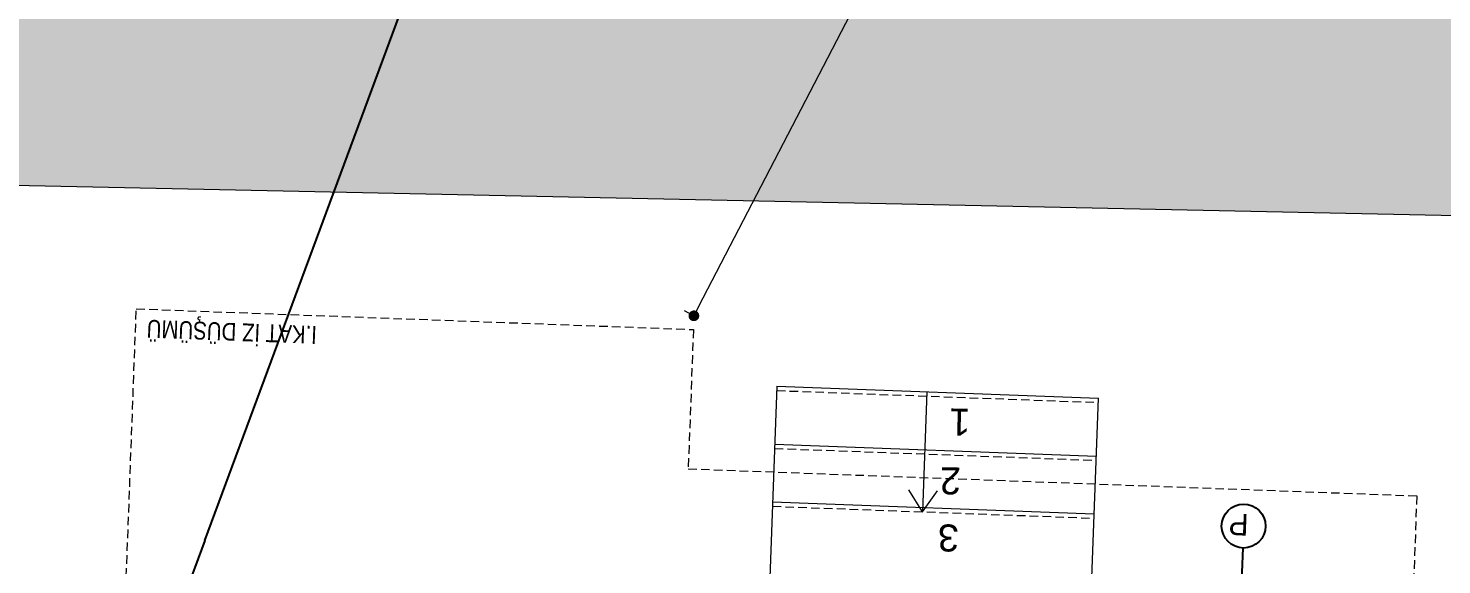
# Model space of a CAD drawing. Header units: centimetres. Extents: x 63871 to 181827, y -95930 to 42199.
# Drawn here: x 146075 to 146734, y 24733 to 24983 of the extents above; entities that cross this region are included whole.
import ezdxf

# ---------------------------------------------------------------- set-up
doc = ezdxf.new("R2010")
doc.units = ezdxf.units.CM
doc.linetypes.add('11-021_500-SatisOfisi_220512$0${ Diamond }', pattern=[12, 4, -2, 2, 2, -2])
doc.linetypes.add('11-021_500-SatisOfisi_280512$0${ Wide Dash }', pattern=[12, 4, -2, 4, -2])
for name, color, linetype, lineweight in [('A-FLOR-HRAL', 11, 'Continuous', 9), ('ARA SINIRLAR', 225, 'Continuous', 15), ('ARM_Pen_No__252', 8, 'Continuous', 18), ('İz DÜŞÜMÜ', 7, '11-021_500-SatisOfisi_220512$0${ Diamond }', 18), ('OLUK', 222, 'Continuous', 15), ('ÇEKME MESAFESİ', 5, 'Continuous', 25)]:
    doc.layers.add(name, color=color, linetype=linetype, lineweight=lineweight)
doc.layers.add('Bitirme - Duvar', color=7, linetype='Continuous')
doc.layers.add('Dıış Ölçü', color=140, linetype='Continuous')
doc.styles.add('MtXpl_Arial_Narrow_1', font='')
doc.styles.add('OLUŞTURULMUŞ_STİL_1', font='Arial.ttf')
doc.styles.add('RomanS', font='')
doc.styles.get('MtXpl_Arial_Narrow_1').set_extended_font_data('Arial Narrow')
doc.styles.get('RomanS').set_extended_font_data('Stylus BT')
doc.dimstyles.new('BÖYÜK', dxfattribs={"dimtxt": 70, "dimasz": 5, "dimexe": 5, "dimexo": 5, "dimgap": 2, "dimtad": 3, "dimdec": 0, "dimzin": 0, "dimdsep": 46, "dimtxsty": 'RomanS', "dimblk": 'DOT', "dimcen": 5, "dimadec": 0, "dimazin": 0, "dimtfac": 1, "dimtdec": 0, "dimtix": 1, "dimtofl": 0, "dimtmove": 1, "dimatfit": 0, "dimldrblk": 'DOT', "dimfxl": 10, "dimfxlon": 1, "dimtolj": 1, "dimtzin": 0, "dimarcsym": 0})

# ---------------------------------------------------------------- blocks, each defined once
blk = doc.blocks.new('HRD')
at = {"layer": 'A-FLOR-HRAL'}
for p, q in [((153969.6, 35417.48), (153969.6, 35317.48)), ((154119.71, 35317.48), (154119.71, 35417.48)), ((154119.71, 35371.48), (153969.6, 35371.48)), ((154049.77, 35373.48), (154043.1, 35363.46)), ((154049.77, 35317.48), (154049.77, 35373.48)), ((154049.77, 35373.48), (154056.43, 35363.46)), ((154119.71, 35344.48), (153969.6, 35344.48)), ((154119.71, 35317.48), (153969.6, 35317.48))]:
    blk.add_line(p, q, dxfattribs=at)
at = {"layer": 'A-FLOR-HRAL', "linetype": '11-021_500-SatisOfisi_280512$0${ Wide Dash }'}
for p, q in [((154119.71, 35373.48), (153969.6, 35373.48)), ((154119.71, 35346.48), (153969.6, 35346.48)), ((154119.71, 35319.48), (153969.6, 35319.48))]:
    blk.add_line(p, q, dxfattribs=at)
at = {"layer": 'Bitirme - Duvar', "color": 161, "linetype": 'Continuous', "lineweight": 25}
blk.add_line((153899.84, 35384.78), (153899.84, 35432.28), dxfattribs=at)
blk.add_circle((153899.84, 35374.56), 10.23, dxfattribs=at)
at = {"layer": 'İz DÜŞÜMÜ'}
blk.add_lwpolyline([(153819.63, 36347.48), (154419.63, 36347.49), (154419.63, 35292.49), (154159.63, 35292.49), (154159.63, 35357.48), (153819.63, 35357.48), (153819.63, 36347.48)], dxfattribs=at)
at = {"style": 'MtXpl_Arial_Narrow_1'}
blk.add_text('I.KAT İZ DÜŞÜMÜ', height=8.316, rotation=359.95698, dxfattribs=at).set_placement((154335.01, 35297.43))
at = {"layer": 'Bitirme - Duvar', "linetype": 'Continuous', "char_height": 12.592, "attachment_point": 9, "rotation": 1.38858, "style": 'OLUŞTURULMUŞ_STİL_1'}
for s, insert in [('\\A1;3', (154042.24, 35378.86)), ('\\A1;2', (154042.24, 35352.41)), ('\\A1;1', (154038.91, 35324.84))]:
    blk.add_mtext(s, dxfattribs=dict(at, insert=insert))
at = {"layer": 'Bitirme - Duvar', "linetype": 'Continuous', "insert": (153897.51, 35368.97), "char_height": 10, "attachment_point": 7, "style": 'OLUŞTURULMUŞ_STİL_1'}
blk.add_mtext('\\A1;P', dxfattribs=at)
blk = doc.blocks.new('_Dot')
at = {"color": 0, "linetype": 'ByBlock', "lineweight": -2}
blk.add_line((-0.5, 0), (-1, 0), dxfattribs=at)
at = {"color": 0, "linetype": 'ByBlock', "const_width": 0.5}
blk.add_lwpolyline([(-0.25, 0, 1), (0.25, 0, 1)], format="xyb", close=True, dxfattribs=at)
blk = doc.blocks.new('*D208')
at = {"layer": 'Defpoints', "color": 0, "transparency": 16777216}
for p in [(-9727.71, 9274.25), (-9727.71, 9274.25), (-10043.15, 8666.24)]:
    blk.add_point(p, dxfattribs=at)
at = {"layer": 'Dıış Ölçü', "color": 0, "lineweight": -2, "transparency": 16777216}
for p, q in [((-9727.71, 9274.25), (-9732.14, 9276.55)), ((-10040.84, 8670.67), (-9730.01, 9269.81)), ((-10043.15, 8666.24), (-10047.58, 8668.54))]:
    blk.add_line(p, q, dxfattribs=at)
at = {"layer": 'Dıış Ölçü', "color": 0, "lineweight": -2, "transparency": 16777216, "xscale": 5, "yscale": 5, "zscale": 5}
for p, rotation in [((-9727.71, 9274.25), 62.579241822178), ((-10043.15, 8666.24), 242.579241822178)]:
    blk.add_blockref('_Dot', p, dxfattribs=dict(at, rotation=rotation))
at = {"layer": 'Dıış Ölçü', "color": 0, "transparency": 16777216, "insert": (-9919.61, 8987.98), "char_height": 70, "attachment_point": 5, "rotation": 62.57924, "style": 'RomanS'}
blk.add_mtext('\\A1;685', dxfattribs=at)
blk = doc.blocks.new('yerleşim planı')
at = {"layer": 'ARM_Pen_No__252'}
h = blk.add_hatch(dxfattribs=at)
h.set_pattern_fill('AR-HBONE', color=256, scale=0.51)
h.set_pattern_definition([(45, (-177987.134, -15156.517), (0, 73.27889), [155.448, -51.816]), (135, (-177950.495, -15119.877), (7e-15, 73.27889), [155.448, -51.816])])
h.paths.add_polyline_path([(-2142.28, 12350.54), (-6158.02, 12350.54), (-5113.15, 15429.31), (-2007.04, 15429.31)], flags=16)
h.paths.add_polyline_path([(-2155.45, 12050.81), (-2289.18, 9006.52), (-7230.37, 9110.99), (-6232.66, 12050.81)], flags=16)
h.paths.add_polyline_path([(-1993.99, 15726.33), (-2007.04, 15429.31), (-5113.15, 15429.31), (-2392.44, 23446.06), (-2901.07, 23669.61), (-7833.02, 9123.73), (-10553.48, 9181.25), (-10718.93, 8734.63), (588.09, 8496.02), (607.89, 8945.26), (-1738.17, 8994.87), (-1127.77, 22890.2), (-1668.84, 23128.02), (-1970.99, 15726.33)])
at = {"layer": 'ARA SINIRLAR'}
blk.add_line((588.07, 8495.56), (-10718.93, 8734.63), dxfattribs=at)
at = {"layer": 'ÇEKME MESAFESİ'}
for points in [[(-10271.22, 8561.4), (-11017.88, 6545.68), (-10466.32, 2734.9), (-10398.78, 2675.06), (-6364.28, 2589.26), (-5268.64, 2566.09), (-424.4, 2463.67), (-171.65, 2458.32), (-155.7, 2473.21), (-40.83, 5105.4), (273.34, 12259.01)], [(-9179.7, 11507.37), (-10271.31, 8561.4)]]:
    blk.add_lwpolyline(points, dxfattribs=at)
at = {"rotation": 177.873189238168}
blk.add_blockref('HRD', (145319.81, 38206.95), dxfattribs=at)
at = {"layer": 'Dıış Ölçü'}
dim = blk.add_aligned_dim(p1=(-10043.15, 8666.24), p2=(-9727.71, 9274.25), distance=0, dimstyle='BÖYÜK', dxfattribs=at)
dim.commit()
dim.dimension.update_dxf_attribs({"geometry": '*D208', "text_midpoint": (-9919.61, 8987.98)})

msp = doc.modelspace()

# ---------------------------------------------------------------- block references
at = {"layer": 'OLUK'}
msp.add_blockref('yerleşim planı', (156428.79, 16182.58), dxfattribs=at)

doc.saveas('drawing.dxf')
